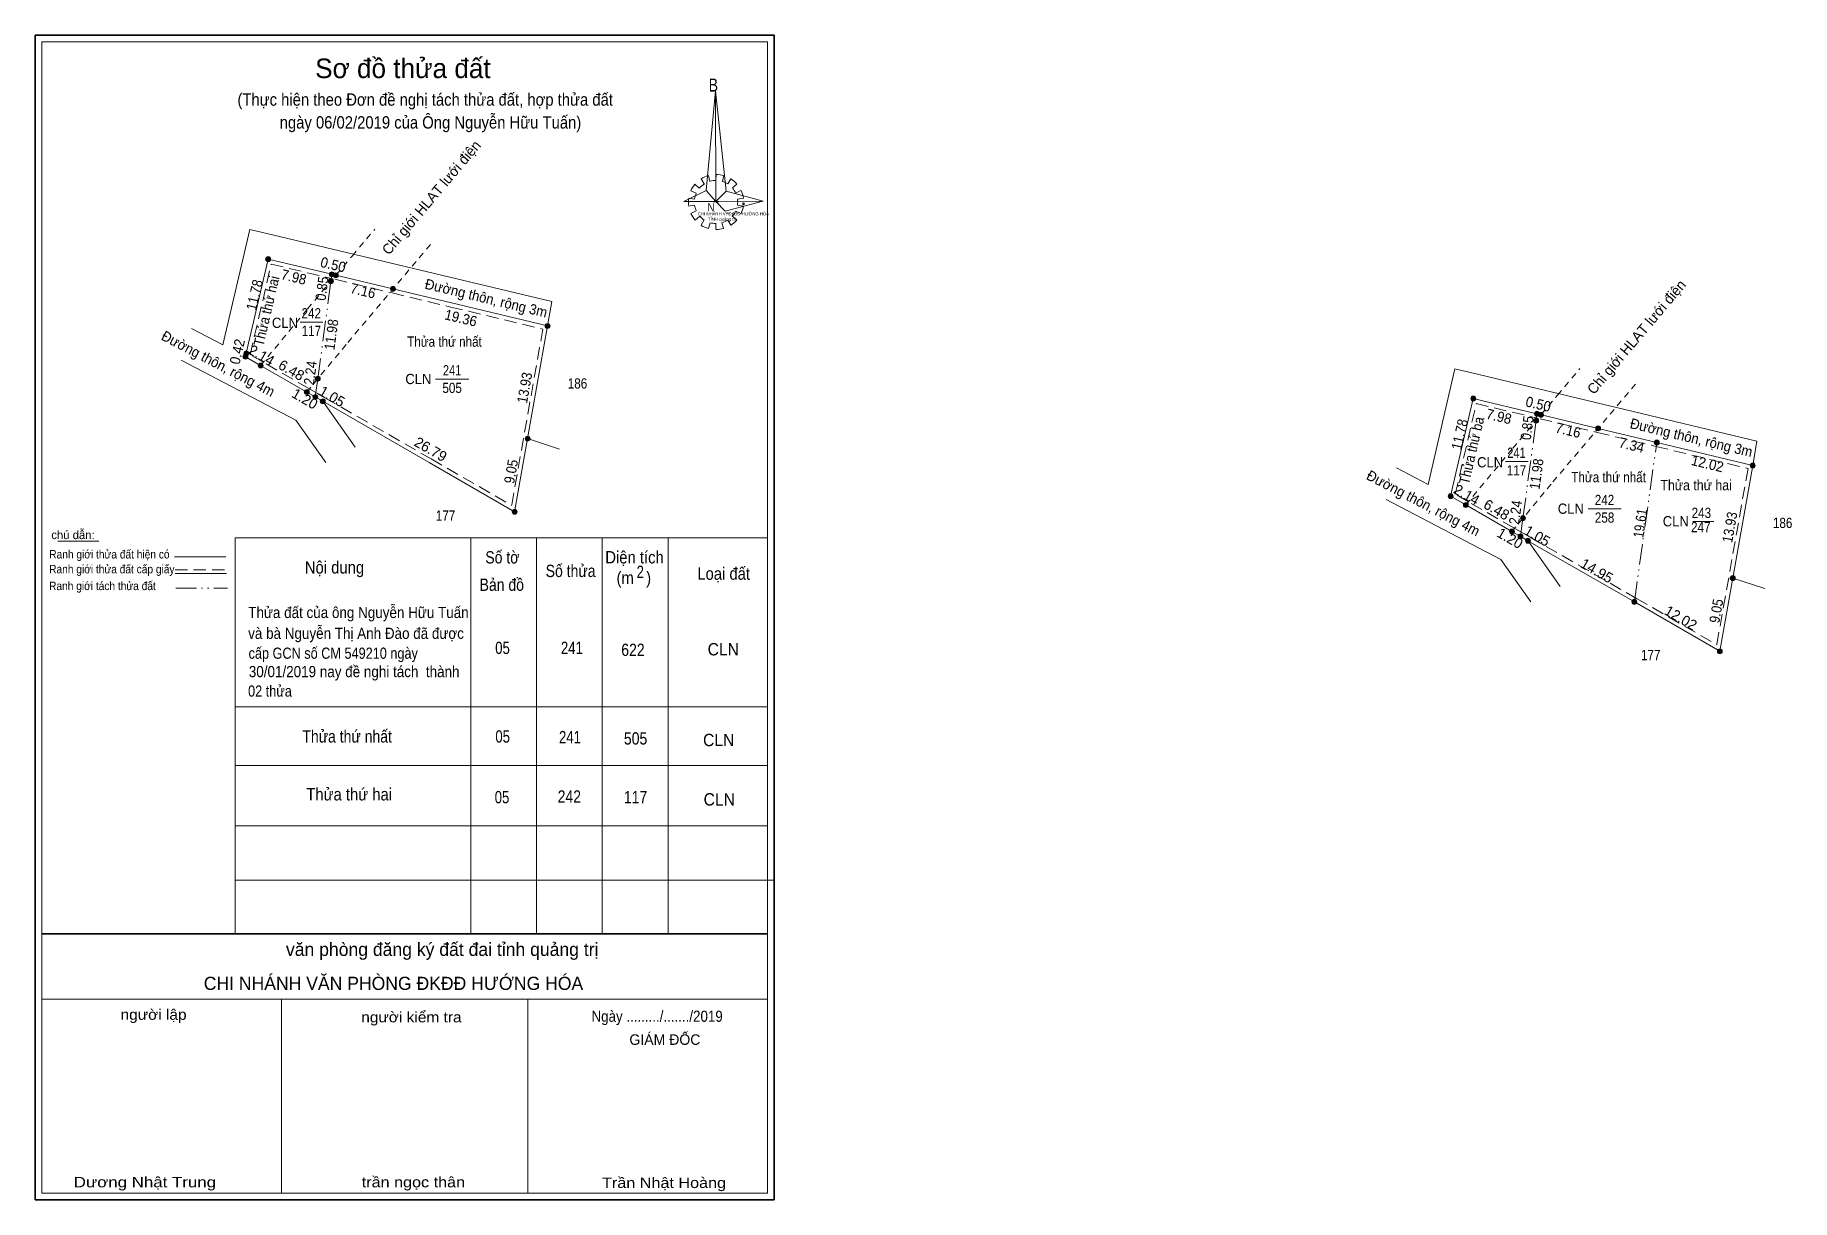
# Model space of a CAD drawing. Header units: metres. Extents: x 538510 to 538724, y 1836973 to 1837115.
import ezdxf
from ezdxf.enums import TextEntityAlignment as Align

# ---------------------------------------------------------------- set-up
doc = ezdxf.new("R2010")
doc.units = ezdxf.units.M
doc.header["$LTSCALE"] = 0.5
doc.header["$PDMODE"] = 32
doc.header["$PDSIZE"] = 0.25
for name, pattern in [('DASH_DOUBLE_DOT', [9.2, 5, -1.2, 0.3, -1.2, 0.3, -1.2]), ('MEDIUM_DASHED', [4.5, 3, -1.5]), ('SHORT_DASHED', [2.7, 1.5, -1.2])]:
    doc.linetypes.add(name, pattern=pattern)
for name, color, linetype, lineweight in [('1', 7, 'Continuous', 13), ('10', 7, 'Continuous', 13), ('17', 7, 'Continuous', 13), ('23', 7, 'Continuous', 13), ('5', 7, 'Continuous', 35), ('54', 7, 'Continuous', 13), ('6', 7, 'Continuous', 13), ('63', 7, 'DASH_DOUBLE_DOT', 13)]:
    doc.layers.add(name, color=color, linetype=linetype, lineweight=lineweight)
doc.layers.add('7', color=7, linetype='Continuous')

msp = doc.modelspace()

# ---------------------------------------------------------------- hatches: boundary and pattern name
at = {"layer": '54'}
for points in [[(538538.62, 1837087.93, 1), (538538.02, 1837087.93, 1)], [(538546.38, 1837086.08, 1), (538545.78, 1837086.08, 1)], [(538546.87, 1837085.96, 1), (538546.27, 1837085.96, 1)], [(538546.27, 1837085.24, 1), (538545.67, 1837085.24, 1)], [(538553.83, 1837084.3, 1), (538553.23, 1837084.3, 1)], [(538572.66, 1837079.79, 1), (538572.06, 1837079.79, 1)], [(538535.86, 1837076.05, 1), (538535.26, 1837076.05, 1)], [(538535.96, 1837076.46, 1), (538535.36, 1837076.46, 1)], [(538537.71, 1837074.98, 1), (538537.11, 1837074.98, 1)], [(538544.67, 1837073.37, 1), (538544.07, 1837073.37, 1)], [(538543.33, 1837071.75, 1), (538542.73, 1837071.75, 1)], [(538544.37, 1837071.15, 1), (538543.77, 1837071.15, 1)], [(538545.28, 1837070.62, 1), (538544.68, 1837070.62, 1)], [(538685.42, 1837070.95, 1), (538684.82, 1837070.95, 1)], [(538693.07, 1837068.26, 1), (538692.47, 1837068.26, 1)], [(538693.18, 1837069.1, 1), (538692.58, 1837069.1, 1)], [(538693.67, 1837068.98, 1), (538693.07, 1837068.98, 1)], [(538570.23, 1837066.07, 1), (538569.63, 1837066.07, 1)], [(538700.63, 1837067.32, 1), (538700.03, 1837067.32, 1)], [(538707.77, 1837065.61, 1), (538707.17, 1837065.61, 1)], [(538719.46, 1837062.81, 1), (538718.86, 1837062.81, 1)], [(538682.66, 1837059.07, 1), (538682.06, 1837059.07, 1)], [(538684.51, 1837058, 1), (538683.91, 1837058, 1)], [(538568.65, 1837057.16, 1), (538568.05, 1837057.16, 1)], [(538691.47, 1837056.39, 1), (538690.87, 1837056.39, 1)], [(538690.13, 1837054.77, 1), (538689.53, 1837054.77, 1)], [(538691.17, 1837054.17, 1), (538690.57, 1837054.17, 1)], [(538692.08, 1837053.64, 1), (538691.48, 1837053.64, 1)], [(538717.03, 1837049.09, 1), (538716.43, 1837049.09, 1)], [(538705.04, 1837046.19, 1), (538704.44, 1837046.19, 1)], [(538715.45, 1837040.18, 1), (538714.85, 1837040.18, 1)]]:
    msp.add_hatch(color=256, dxfattribs=at).paths.add_polyline_path(points)

# ---------------------------------------------------------------- linework, layer by layer
at = {"layer": '1'}
for p, q in [((538590.3, 1837097.05), (538590.84, 1837096.57)), ((538591.45, 1837097.1), (538591.06, 1837097.69)), ((538591.95, 1837098.1), (538592.13, 1837097.39)), ((538592.87, 1837097.51), (538592.89, 1837098.24)), ((538593.83, 1837098.1), (538593.66, 1837097.37)), ((538594.31, 1837097.1), (538594.7, 1837097.69)), ((538595.42, 1837097.05), (538594.88, 1837096.6)), ((538589.53, 1837095.34), (538590.25, 1837095.23)), ((538590.25, 1837094.5), (538589.53, 1837094.39)), ((538590.47, 1837095.96), (538589.82, 1837096.23)), ((538592.52, 1837094.91), (538593.22, 1837094.91)), ((538595.27, 1837095.98), (538595.92, 1837096.3)), ((538596.23, 1837095.34), (538595.49, 1837095.23)), ((538595.49, 1837094.5), (538596.23, 1837094.39)), ((538589.82, 1837093.5), (538590.47, 1837093.82)), ((538590.91, 1837093.14), (538590.34, 1837092.68)), ((538591.06, 1837092.07), (538591.43, 1837092.7)), ((538592.17, 1837092.36), (538591.95, 1837091.66)), ((538592.87, 1837091.54), (538592.87, 1837092.25)), ((538593.59, 1837092.36), (538593.81, 1837091.68)), ((538594.7, 1837092.07), (538594.31, 1837092.68)), ((538594.83, 1837093.14), (538595.42, 1837092.7)), ((538595.95, 1837093.48), (538595.23, 1837093.75)), ((538534.29, 1837053.98), (538599.15, 1837053.98)), ((538534.29, 1837053.98), (538534.29, 1837005.76)), ((538563.03, 1837053.98), (538563.03, 1837005.76)), ((538571.03, 1837053.98), (538571.03, 1837005.76)), ((538579.03, 1837053.98), (538579.03, 1837005.76)), ((538587.03, 1837053.98), (538587.03, 1837005.76)), ((538534.29, 1837033.41), (538599.15, 1837033.41)), ((538534.29, 1837026.27), (538599.15, 1837026.27)), ((538534.29, 1837018.93), (538599.15, 1837018.93)), ((538534.29, 1837012.3), (538599.95, 1837012.3)), ((538509.94, 1837004.98), (538509.94, 1836973.39)), ((538510.75, 1836997.82), (538599.15, 1836997.82)), ((538539.94, 1836997.82), (538539.94, 1836974.2)), ((538569.94, 1836997.82), (538569.94, 1836974.2))]:
    msp.add_line(p, q, dxfattribs=at)
at = {"layer": '1', "lineweight": 35}
msp.add_line((538510.75, 1837005.76), (538599.15, 1837005.76), dxfattribs=at)
at = {"layer": '1'}
for points in [[(538509.94, 1836973.39), (538509.94, 1837115.19), (538599.94, 1837115.19), (538599.94, 1836973.39)], [(538509.94, 1836973.39), (538509.94, 1837115.19), (538599.94, 1837115.19), (538599.94, 1836973.39)], [(538592.83, 1837108.44), (538592.87, 1837094.93), (538591.69, 1837096.28)], [(538592.83, 1837108.44), (538592.87, 1837094.93), (538594.11, 1837096.19)], [(538588.94, 1837094.93), (538591.69, 1837096.28), (538592.87, 1837094.93)], [(538598.63, 1837094.98), (538592.87, 1837094.93), (538594.11, 1837096.19)], [(538598.59, 1837095), (538594, 1837093.77), (538592.87, 1837094.93)]]:
    msp.add_lwpolyline(points, close=True, dxfattribs=at)
for centre, major_axis, start_param, end_param in [((538592.8814, 1837094.8876), (3.3649, 0), 2.43958176, 2.72400246), ((538592.8814, 1837094.8876), (2.6372, 0), 2.13373541, 2.44496261), ((538592.8814, 1837094.8876), (3.3649, 0), 1.84955988, 2.13900916), ((538592.8814, 1837094.8876), (2.6372, 0), 1.56985589, 1.85611068), ((538592.8814, 1837094.8876), (3.3649, 0), 1.27924208, 1.56332225), ((538592.8814, 1837094.8876), (2.6372, 0), 1.00270906, 1.2755622), ((538592.8814, 1837094.8876), (3.3649, 0), 0.71056237, 0.99687234), ((538592.8814, 1837094.8876), (2.6372, 0), 0.42678376, 0.70646463), ((538592.8814, 1837094.8876), (3.3649, 0), 3.00667928, 3.29139349), ((538592.8814, 1837094.8876), (2.6372, 0), 2.72368549, 3.01515824), ((538592.8814, 1837094.8876), (2.6372, 0), 3.28229955, 3.56105054), ((538592.8814, 1837094.8876), (2.6372, 0), 6.13558388, 6.41618463), ((538592.8814, 1837094.8876), (3.3649, 0), 0.1390515, 0.43393316), ((538592.8814, 1837094.8876), (3.3649, 0), 5.85230288, 6.13839648), ((538592.8814, 1837094.8876), (3.3649, 0), 3.56988637, 3.85691866), ((538592.8814, 1837094.8876), (2.6372, 0), 3.86077574, 4.13258255), ((538592.8621, 1837094.8676), (3.3649, 0), 4.1470906, 4.43659307), ((538592.8814, 1837094.8876), (2.6372, 0), 4.43854677, 4.71314001), ((538592.8814, 1837094.8876), (2.6372, 0), 4.99087134, 5.28933161), ((538592.8814, 1837094.8876), (3.3649, 0), 5.28561416, 5.56798705), ((538592.8814, 1837094.8876), (2.6372, 0), 5.56137327, 5.83951437), ((538592.8814, 1837094.8876), (3.3649, 0), 4.71301008, 4.99761054)]:
    msp.add_ellipse(centre, major_axis=major_axis, ratio=0.995001, start_param=start_param, end_param=end_param, dxfattribs=at)
msp.add_point((538596.23, 1837094.66), dxfattribs=at)
at = {"layer": '10', "linetype": 'SHORT_DASHED'}
for p, q in [((538548.58, 1837088.34), (538551.32, 1837091.58)), ((538695.38, 1837071.36), (538698.12, 1837074.6))]:
    msp.add_line(p, q, dxfattribs=at)
at = {"layer": '10'}
for p, q in [((538535.66, 1837076.46), (538538.32, 1837087.93)), ((538546.57, 1837085.96), (538553.53, 1837084.3)), ((538560.67, 1837082.59), (538572.36, 1837079.79)), ((538572.36, 1837079.79), (538572.88, 1837082.75)), ((538542.23, 1837080.27), (538545, 1837080.27)), ((538572.36, 1837079.79), (538568.35, 1837057.16)), ((538543.03, 1837071.75), (538537.41, 1837074.98)), ((538558.72, 1837073.33), (538562.76, 1837073.33)), ((538682.36, 1837059.07), (538685.12, 1837070.95)), ((538544.98, 1837070.62), (538557.94, 1837063.17)), ((538693.37, 1837068.98), (538700.33, 1837067.32)), ((538569.93, 1837066.07), (538573.83, 1837064.79)), ((538707.47, 1837065.61), (538719.16, 1837062.81)), ((538719.16, 1837062.81), (538719.68, 1837065.77)), ((538557.94, 1837063.17), (538568.35, 1837057.16)), ((538689.03, 1837063.29), (538691.8, 1837063.29)), ((538719.16, 1837062.81), (538715.15, 1837040.18)), ((538689.83, 1837054.77), (538684.21, 1837058)), ((538699.1, 1837057.54), (538703.14, 1837057.54)), ((538711.85, 1837055.97), (538714.41, 1837055.97)), ((538691.78, 1837053.64), (538704.74, 1837046.19)), ((538716.73, 1837049.09), (538720.63, 1837047.81)), ((538704.74, 1837046.19), (538715.15, 1837040.18))]:
    msp.add_line(p, q, dxfattribs=at)
at = {"layer": '10', "linetype": 'MEDIUM_DASHED'}
for p, q in [((538536.13, 1837076.29), (538538.69, 1837087.32)), ((538546.45, 1837085.47), (538553.41, 1837083.81)), ((538560.55, 1837082.1), (538571.79, 1837079.41)), ((538571.79, 1837079.41), (538567.98, 1837057.95)), ((538543.28, 1837072.18), (538537.66, 1837075.41)), ((538682.93, 1837059.31), (538685.49, 1837070.34)), ((538693.25, 1837068.49), (538700.21, 1837066.83)), ((538707.35, 1837065.12), (538718.59, 1837062.43)), ((538718.59, 1837062.43), (538714.78, 1837040.97)), ((538690.08, 1837055.2), (538684.46, 1837058.43))]:
    msp.add_line(p, q, dxfattribs=at)
at = {"layer": '10', "linetype": 'DASH_DOUBLE_DOT'}
for p, q in [((538545.97, 1837085.24), (538546.08, 1837086.08)), ((538692.77, 1837068.26), (538692.88, 1837069.1)), ((538704.74, 1837046.19), (538707.47, 1837065.61))]:
    msp.add_line(p, q, dxfattribs=at)
at = {"layer": '10', "linetype": 'SHORT_DASHED'}
for points in [[(538543.03, 1837071.75), (538548.03, 1837077.78), (538558.37, 1837090.03)], [(538537.41, 1837074.98), (538543.13, 1837081.88), (538548.58, 1837088.34)], [(538689.83, 1837054.77), (538694.83, 1837060.8), (538705.17, 1837073.05)], [(538684.21, 1837058), (538689.93, 1837064.9), (538695.38, 1837071.36)]]:
    msp.add_lwpolyline(points, dxfattribs=at)
at = {"layer": '10', "linetype": 'DASH_DOUBLE_DOT'}
for points in [[(538544.07, 1837071.15), (538544.37, 1837073.37), (538545.97, 1837085.24)], [(538690.87, 1837054.17), (538691.17, 1837056.39), (538692.77, 1837068.26)]]:
    msp.add_lwpolyline(points, dxfattribs=at)
at = {"layer": '10', "linetype": 'MEDIUM_DASHED'}
for points in [[(538545.23, 1837071.05), (538558.19, 1837063.6), (538567.98, 1837057.95)], [(538692.03, 1837054.07), (538704.99, 1837046.62), (538714.78, 1837040.97)]]:
    msp.add_lwpolyline(points, dxfattribs=at)
at = {"layer": '17'}
msp.add_line((538512.71, 1837053.6), (538517.68, 1837053.6), dxfattribs=at)
at = {"layer": '23'}
for p, q in [((538539, 1837090.85), (538572.88, 1837082.75)), ((538538.32, 1837087.93), (538546.08, 1837086.08)), ((538541.69, 1837068.34), (538527.71, 1837075.63)), ((538685.8, 1837073.87), (538719.68, 1837065.77)), ((538685.12, 1837070.95), (538692.88, 1837069.1)), ((538548.91, 1837065.04), (538544.98, 1837070.63)), ((538545.34, 1837063.17), (538541.69, 1837068.34)), ((538688.49, 1837051.36), (538674.51, 1837058.65)), ((538695.71, 1837048.06), (538691.78, 1837053.65)), ((538692.14, 1837046.19), (538688.49, 1837051.36))]:
    msp.add_line(p, q, dxfattribs=at)
at = {"layer": '23', "linetype": 'MEDIUM_DASHED'}
for p, q in [((538538.69, 1837087.32), (538545.96, 1837085.59)), ((538685.49, 1837070.34), (538692.76, 1837068.61))]:
    msp.add_line(p, q, dxfattribs=at)
at = {"layer": '23'}
for points in [[(538539, 1837090.85), (538536.08, 1837091.55), (538532.82, 1837077.48), (538528.97, 1837079.49)], [(538685.8, 1837073.87), (538682.88, 1837074.57), (538679.62, 1837060.5), (538675.77, 1837062.51)]]:
    msp.add_lwpolyline(points, dxfattribs=at)
at = {"layer": '5'}
msp.add_lwpolyline([(538509.95, 1837115.2), (538599.95, 1837115.2), (538599.95, 1836973.4), (538509.95, 1836973.4)], close=True, dxfattribs=at)
at = {"layer": '5', "lineweight": 13}
msp.add_lwpolyline([(538510.75, 1837114.4), (538599.15, 1837114.4), (538599.15, 1836974.2), (538510.75, 1836974.2)], close=True, dxfattribs=at)
at = {"layer": '54'}
for p, q in [((538546.08, 1837086.08), (538546.57, 1837085.96)), ((538553.53, 1837084.3), (538560.67, 1837082.59)), ((538535.66, 1837076.46), (538535.56, 1837076.05)), ((538537.41, 1837074.98), (538535.56, 1837076.05)), ((538543.03, 1837071.75), (538544.07, 1837071.15)), ((538544.98, 1837070.62), (538544.07, 1837071.15)), ((538545.23, 1837071.05), (538544.32, 1837071.58)), ((538692.88, 1837069.1), (538693.37, 1837068.98)), ((538700.33, 1837067.32), (538707.47, 1837065.61)), ((538684.21, 1837058), (538682.36, 1837059.07)), ((538689.83, 1837054.77), (538690.87, 1837054.17)), ((538691.78, 1837053.64), (538690.87, 1837054.17)), ((538692.03, 1837054.07), (538691.12, 1837054.6))]:
    msp.add_line(p, q, dxfattribs=at)
at = {"layer": '54', "linetype": 'MEDIUM_DASHED'}
for p, q in [((538553.41, 1837083.81), (538560.55, 1837082.1)), ((538537.66, 1837075.41), (538536.13, 1837076.29)), ((538543.28, 1837072.18), (538544.32, 1837071.58)), ((538700.21, 1837066.83), (538707.35, 1837065.12)), ((538684.46, 1837058.43), (538682.93, 1837059.31)), ((538690.08, 1837055.2), (538691.12, 1837054.6))]:
    msp.add_line(p, q, dxfattribs=at)
at = {"layer": '54'}
for centre in [(538538.32, 1837087.93), (538546.08, 1837086.08), (538546.57, 1837085.96), (538545.97, 1837085.24), (538553.53, 1837084.3), (538572.36, 1837079.79), (538535.56, 1837076.05), (538535.66, 1837076.46), (538537.41, 1837074.98), (538544.37, 1837073.37), (538543.03, 1837071.75), (538544.07, 1837071.15), (538544.98, 1837070.62), (538685.12, 1837070.95), (538692.77, 1837068.26), (538692.88, 1837069.1), (538693.37, 1837068.98), (538569.93, 1837066.07), (538700.33, 1837067.32), (538707.47, 1837065.61), (538719.16, 1837062.81), (538682.36, 1837059.07), (538684.21, 1837058), (538568.35, 1837057.16), (538691.17, 1837056.39), (538689.83, 1837054.77), (538690.87, 1837054.17), (538691.78, 1837053.64), (538716.73, 1837049.09), (538704.74, 1837046.19), (538715.15, 1837040.18)]:
    msp.add_circle(centre, 0.3, dxfattribs=at)
at = {"layer": '6'}
for p, q in [((538526.9, 1837051.68), (538533.17, 1837051.68)), ((538527, 1837049.67), (538533.26, 1837049.67))]:
    msp.add_line(p, q, dxfattribs=at)
at = {"layer": '6', "linetype": 'MEDIUM_DASHED'}
msp.add_line((538527, 1837050.09), (538533.31, 1837050.09), dxfattribs=at)
at = {"layer": '63'}
msp.add_line((538527.09, 1837047.86), (538533.39, 1837047.86), dxfattribs=at)

# ---------------------------------------------------------------- texts
at = {"layer": '1'}
msp.add_text('Sơ đồ thửa đất', height=2.38, dxfattribs=at).set_placement((538554.74, 1837109.97), align=Align.CENTER)
for s, height, width, p in [('B', 1.585, 0.8, (538591.99, 1837108.33)), ('N', 0.9904, 0.9, (538591.83, 1837093.76)), ('CHI NHÁNH VPĐKĐĐ-HƯỚNG HÓA', 0.3749, 0.95, (538590.68, 1837093.26)), ('TỈNH quảng trị', 0.375, 1.05, (538591.89, 1837092.61))]:
    msp.add_text(s, height=height, dxfattribs=dict(at, width=width)).set_placement(p)
for s, height, p in [('văn phòng đăng ký đất đai tỉnh quảng trị', 1.6, (538578.56, 1837003.09)), ('CHI NHÁNH VĂN PHÒNG ĐKĐĐ HƯỚNG HÓA', 1.6, (538576.7, 1836998.95)), ('GIÁM ĐỐC', 1.28, (538590.98, 1836992.26))]:
    msp.add_text(s, height=height, dxfattribs=at).set_placement(p, align=Align.RIGHT)
for s, width, p in [('người lập', 1.1, (538528.39, 1836995.31)), ('người kiểm tra', 1.1, (538561.89, 1836995)), ('Dương Nhật Trung', 1.2, (538531.98, 1836974.91)), ('trần ngọc thân', 1.15, (538562.31, 1836974.91)), ('Trần Nhật Hoàng', 1.15, (538594.1, 1836974.83))]:
    msp.add_text(s, height=1.28, dxfattribs=dict(at, width=width)).set_placement(p, align=Align.RIGHT)
at = {"layer": '10'}
for s, width, p in [('242', 0.85, (538543.575, 1837080.71)), ('117', 0.85, (538543.585, 1837078.57)), ('Thửa thứ nhất', 0.85, (538559.805, 1837077.26)), ('241', 0.8, (538560.73, 1837073.77)), ('505', 0.85, (538560.735, 1837071.63)), ('241', 0.8, (538690.38, 1837063.73)), ('117', 0.85, (538690.385, 1837061.59)), ('Thửa thứ nhất', 0.85, (538701.605, 1837060.76)), ('Thửa thứ hai', 0.9, (538712.265, 1837059.79)), ('242', 0.85, (538701.105, 1837057.98)), ('258', 0.85, (538701.115, 1837055.84)), ('247', 0.85, (538712.835, 1837054.68)), ('243', 0.85, (538712.905, 1837056.41))]:
    msp.add_text(s, height=1.25, dxfattribs=dict(at, width=width)).set_placement(p, align=Align.CENTER)
at = {"layer": '10', "width": 0.95}
for p in [(538541.96, 1837079.55), (538558.21, 1837072.71), (538688.76, 1837062.57), (538698.59, 1837056.92), (538711.38, 1837055.39)]:
    msp.add_text('CLN', height=1.25, dxfattribs=at).set_placement(p, align=Align.RIGHT)
at = {"layer": '54'}
for s, rotation, p in [('Chỉ giới HLAT lưới điện', 49.833, (538558.6814, 1837095.0269)), ('Chỉ giới HLAT lưới điện', 49.833, (538705.4814, 1837078.0469)), ('2.14', 329.956, (538537.2021, 1837075.6839)), ('6.48', 330.113, (538540.8486, 1837073.863)), ('1.20', 330.018, (538542.4827, 1837070.3858)), ('1.05', 329.783, (538545.7955, 1837070.6732)), ('26.79', 330.108, (538557.8085, 1837064.2301)), ('2.14', 329.956, (538684.0021, 1837058.7039)), ('6.48', 330.113, (538687.6486, 1837056.883)), ('1.20', 330.018, (538689.2827, 1837053.4058)), ('1.05', 329.783, (538692.5955, 1837053.6932)), ('14.95', 330.108, (538699.8635, 1837049.4488)), ('12.02', 330.001, (538710.0925, 1837043.7032))]:
    msp.add_text(s, height=1.25, rotation=rotation, dxfattribs=at).set_placement(p, align=Align.CENTER)
for s, rotation, width, p in [('0.50', 346.585, 0.95, (538546.1, 1837086.6499)), ('Thửa thứ hai', 76.921, 0.9, (538538.7292, 1837081.4786)), ('7.98', 346.591, 0.95, (538541.3051, 1837085.146)), ('0.85', 82.539, 0.9, (538545.5004, 1837084.2738)), ('11.78', 76.921, 0.9, (538537.2688, 1837083.4286)), ('7.16', 346.585, 0.95, (538549.735, 1837083.471)), ('Đường thôn, rộng 3m', 346.554, 0.95, (538564.7397, 1837082.5713)), ('19.36', 346.53, 0.95, (538561.6544, 1837080.1539)), ('Đường thôn, rộng 4m', 332.46, 0.95, (538531.946, 1837074.6422)), ('11.98', 82.323, 0.9, (538546.6402, 1837078.6665)), ('0.42', 76.921, 0.95, (538535.1705, 1837076.5286)), ('2.24', 82.304, 0.9, (538544.0795, 1837073.9863)), ('13.93', 79.952, 0.9, (538570.1798, 1837072.161)), ('0.50', 346.585, 0.95, (538692.9, 1837069.6699)), ('Thửa thứ ba', 76.921, 0.9, (538685.5292, 1837064.4936)), ('7.98', 346.591, 0.95, (538688.1051, 1837068.166)), ('0.85', 82.539, 0.9, (538692.3004, 1837067.2938)), ('Đường thôn, rộng 3m', 346.554, 0.95, (538711.5397, 1837065.5913)), ('11.78', 76.921, 0.9, (538684.0676, 1837066.4436)), ('7.16', 346.585, 0.95, (538696.535, 1837066.491)), ('7.34', 346.532, 0.95, (538704.2694, 1837064.6785)), ('9.05', 79.952, 0.9, (538568.5298, 1837061.966)), ('Đường thôn, rộng 4m', 332.46, 0.95, (538678.746, 1837057.6622)), ('11.98', 82.323, 0.9, (538693.4402, 1837061.6865)), ('12.02', 346.53, 0.95, (538713.5044, 1837062.4239)), ('2.24', 82.304, 0.9, (538690.8795, 1837057.0063)), ('19.61', 81.998, 0.85, (538706.0756, 1837055.688)), ('13.93', 79.952, 0.9, (538716.9798, 1837055.181)), ('9.05', 79.952, 0.9, (538715.3298, 1837044.986))]:
    msp.add_text(s, height=1.25, rotation=rotation, dxfattribs=dict(at, width=width)).set_placement(p, align=Align.CENTER)
at = {"layer": '54', "width": 0.85}
for s, p in [('186', (538576.005, 1837072.17)), ('177', (538559.935, 1837056.08)), ('186', (538722.805, 1837055.19)), ('177', (538706.735, 1837039.1))]:
    msp.add_text(s, height=1.25, dxfattribs=at).set_placement(p, align=Align.CENTER)
at = {"layer": '6'}
msp.add_text('chú dẫn:', height=1.029, dxfattribs=at).set_placement((538511.91, 1837053.84))
for s, height, width, p in [('Ranh giới thửa đất hiện có ', 1.029, 0.9, (538511.66, 1837051.48)), ('Số tờ', 1.5, 0.85, (538564.78, 1837050.87)), ('Diện tích', 1.5, 0.9, (538579.39, 1837050.88)), ('Ranh giới thửa đất cấp giấy', 1.029, 0.9, (538511.65, 1837049.67)), ('Nội dung', 1.5, 0.9, (538542.79, 1837049.65)), ('Số thửa', 1.5, 0.85, (538572.13, 1837049.22)), ('(m   )', 1.5, 0.9, (538580.76, 1837048.39)), ('2', 1.5, 0.8, (538583.2, 1837049.1)), ('Loại đất', 1.5, 0.9, (538590.6, 1837048.89)), ('Ranh giới tách thửa đất', 1.029, 0.9, (538511.64, 1837047.63)), ('Bản đồ', 1.5, 0.85, (538564.08, 1837047.54)), ('Thửa đất của ông Nguyễn Hữu Tuấn', 1.36, 0.9, (538535.9, 1837044.23)), ('và bà Nguyễn Thị Anh Đào đã được', 1.36, 0.9, (538535.89, 1837041.69)), ('cấp GCN số CM 549210 ngày ', 1.36, 0.85, (538535.94, 1837039.27)), ('05', 1.5, 0.8, (538565.98, 1837039.85)), ('241', 1.5, 0.8, (538573.98, 1837039.85)), ('622', 1.5, 0.85, (538581.34, 1837039.61)), ('CLN', 1.5, 0.95, (538591.86, 1837039.68)), ('30/01/2019 nay đề nghi tách  thành', 1.36, 0.9, (538535.97, 1837037.03)), ('02 thửa', 1.36, 0.85, (538535.88, 1837034.66)), ('Thửa thứ nhất', 1.5, 0.85, (538542.49, 1837029.07)), ('05', 1.5, 0.8, (538566, 1837029.06)), ('241', 1.5, 0.8, (538573.75, 1837028.98)), ('505', 1.5, 0.85, (538581.66, 1837028.82)), ('CLN', 1.5, 0.95, (538591.3, 1837028.63)), ('Thửa thứ hai', 1.5, 0.9, (538542.97, 1837022.02)), ('05', 1.5, 0.8, (538565.92, 1837021.67)), ('242', 1.5, 0.85, (538573.59, 1837021.75)), ('117', 1.5, 0.85, (538581.66, 1837021.67)), ('CLN', 1.5, 0.95, (538591.37, 1837021.4))]:
    msp.add_text(s, height=height, dxfattribs=dict(at, width=width)).set_placement(p)
at = {"layer": '6', "width": 0.9}
msp.add_text('Ngày ........./......./2019', height=1.35, dxfattribs=at).set_placement((538585.705, 1836995.07), align=Align.CENTER)
at = {"layer": '7', "width": 0.9}
for s, p in [('(Thực hiện theo Đơn đề nghị tách thửa đất, hợp thửa đất ', (538557.705, 1837106.61)), ('ngày 06/02/2019 của Ông Nguyễn Hữu Tuấn)', (538558.095, 1837103.83))]:
    msp.add_text(s, height=1.5, dxfattribs=at).set_placement(p, align=Align.CENTER)

doc.saveas('drawing.dxf')
